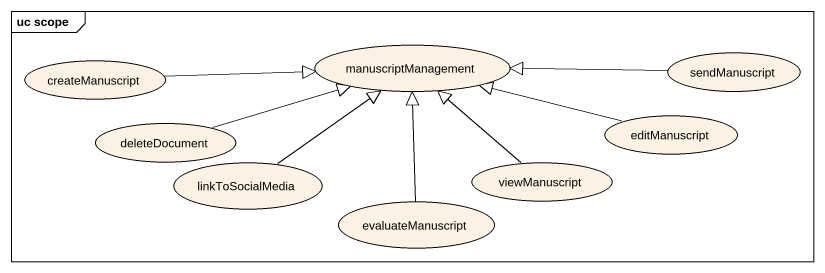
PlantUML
@startuml
mainframe uc scope
usecase createManuscript
usecase manuscriptManagement
usecase sendManuscript
usecase deleteDocument
usecase editManuscript
usecase linkToSocialMedia
usecase viewManuscript
usecase evaluateManuscript
createManuscript -right-|> manuscriptManagement
sendManuscript -left-|> manuscriptManagement
deleteDocument -right-|> manuscriptManagement
editManuscript -left-|> manuscriptManagement
linkToSocialMedia -up-|> manuscriptManagement
viewManuscript -up-|> manuscriptManagement
evaluateManuscript -up-|> manuscriptManagement
@enduml
